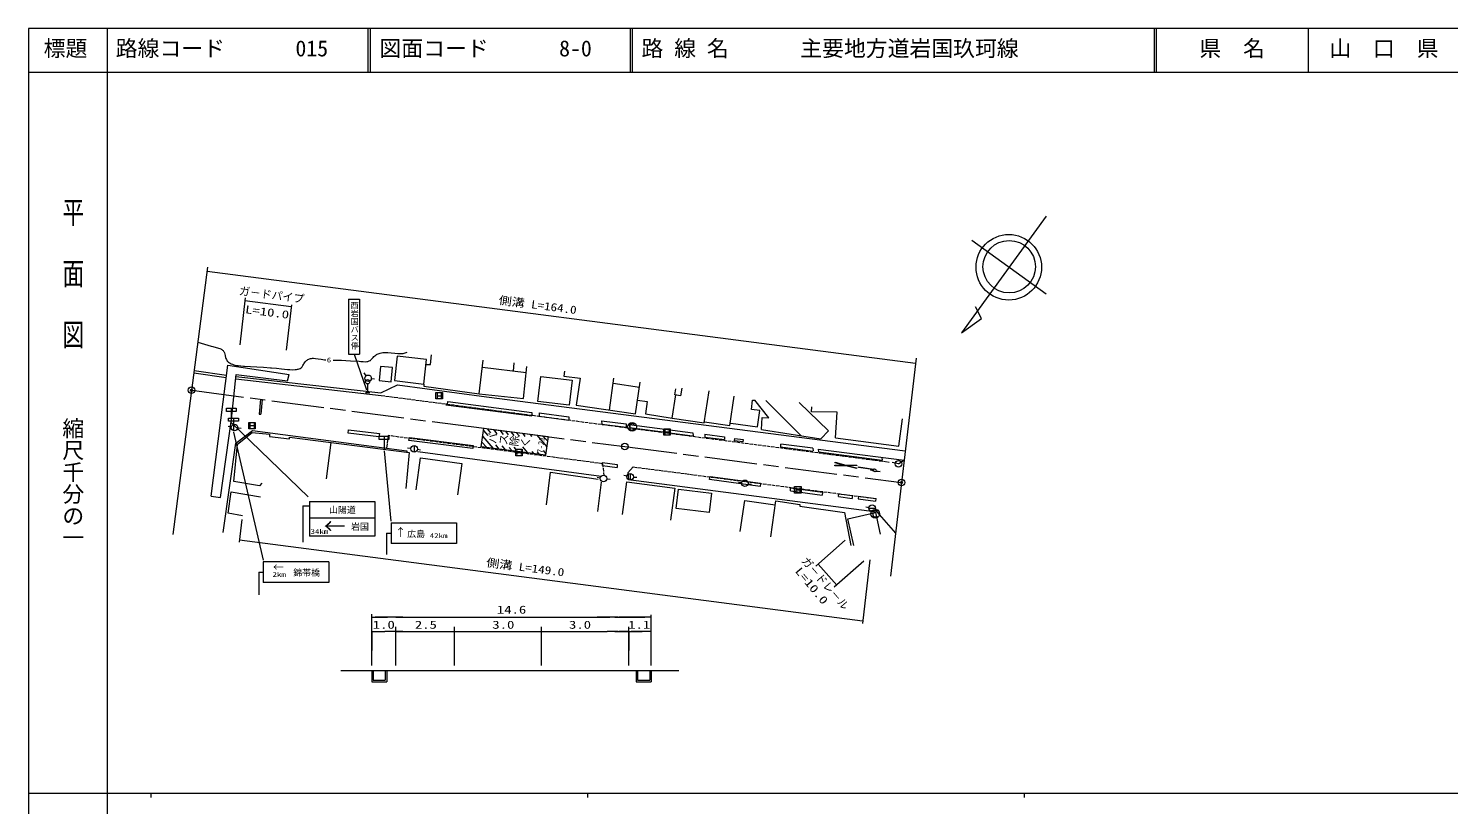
# Model space of a CAD drawing. Units: millimetres, scale not verified. Extents: x -10991 to 629009, y -27436 to 332564.
# Drawn here: x -10991 to 314193, y 154973 to 332564 of the extents above; entities that cross this region are included whole.
import ezdxf
from ezdxf.enums import TextEntityAlignment as Align

# ---------------------------------------------------------------- set-up
doc = ezdxf.new("R2010")
doc.units = ezdxf.units.MM
doc.header["$LTSCALE"] = 1000
doc.header["$PDMODE"] = 32
doc.header["$PDSIZE"] = 500
doc.linetypes.add('CHAIN', pattern=[18.5, 12, -1.5, 3.5, -1.5])
doc.linetypes.add('USER1', pattern=[1, 0.8, -0.2])
for name, color, linetype, lineweight in [('M-BGD', 7, 'Continuous', 13), ('M-BGD-CRST', 7, 'Continuous', 13), ('M-BMK-LINE', 2, 'Continuous', 13), ('M-BMK-SRVR', 3, 'Continuous', 13), ('M-OTRS', 6, 'Continuous', 13), ('M-STR-HTXT', 7, 'Continuous', 13), ('M-STR-STRC', 7, 'Continuous', 13), ('M-TTL', 2, 'Continuous', 13), ('M-TTL-BAND', 7, 'Continuous', 13), ('M-TTL-LINE', 7, 'Continuous', 13), ('M-TTL-TXT', 7, 'Continuous', 13)]:
    doc.layers.add(name, color=color, linetype=linetype, lineweight=lineweight)
doc.styles.add('@ＭＳ ゴシック', font='')
doc.styles.add('ＭＳ ゴシック', font='')
doc.styles.get('@ＭＳ ゴシック').set_extended_font_data('@MS Gothic')
doc.styles.get('ＭＳ ゴシック').set_extended_font_data('MS Gothic')

msp = doc.modelspace()

# ---------------------------------------------------------------- linework, layer by layer
at = {"layer": 'M-BGD'}
for p, q in [((73451, 257580), (72811, 251968)), ((80176, 256813), (73451, 257580)), ((81115, 255641), (81338, 257876)), ((26883, 253754), (34314, 252716)), ((26955, 254264), (34386, 253226)), ((30891, 225541), (34662, 255480)), ((34662, 255480), (48705, 253416)), ((66363, 253104), (65917, 253738)), ((69653, 255235), (69320, 251999)), ((72414, 254951), (69653, 255235)), ((72081, 251715), (72414, 254951)), ((79536, 251201), (80176, 256813)), ((80042, 255642), (81115, 255641)), ((92236, 248966), (93171, 256641)), ((92980, 255078), (102984, 253808)), ((100063, 254179), (100271, 256079)), ((102366, 247905), (103129, 255193)), ((111768, 254140), (111643, 252963)), ((35530, 243152), (36598, 253406)), ((36489, 252363), (69812, 248582)), ((36490, 252888), (69683, 249221)), ((36598, 253406), (48370, 251937)), ((48370, 251937), (48705, 253416)), ((66680, 251230), (66680, 249257)), ((67533, 252456), (68275, 252401)), ((69320, 251999), (72081, 251715)), ((69683, 249221), (73533, 251031)), ((72811, 251968), (79536, 251201)), ((73533, 251031), (93923, 248265)), ((79536, 251201), (79527, 250716)), ((79527, 250716), (92236, 248966)), ((105655, 247228), (106336, 252905)), ((106336, 252905), (113490, 252046)), ((111643, 252963), (115334, 252571)), ((113490, 252046), (112809, 246369)), ((115334, 252571), (114417, 246359)), ((122086, 245226), (123085, 252523)), ((122929, 251390), (128914, 250452)), ((128014, 244351), (129084, 251599)), ((42182, 247716), (41847, 244329)), ((42553, 247668), (42220, 244291)), ((66170, 249257), (67183, 249257)), ((82586, 248997), (82586, 248059)), ((82586, 248528), (83523, 248528)), ((83523, 248997), (83523, 248059)), ((85009, 247178), (84830, 246442)), ((85009, 247178), (104250, 244705)), ((92236, 248966), (102366, 247905)), ((93923, 248265), (189795, 235946)), ((112809, 246369), (105655, 247228)), ((128475, 247472), (130653, 247204)), ((130653, 247204), (130301, 244348)), ((136441, 243398), (137239, 248694)), ((137000, 248739), (137246, 250061)), ((138325, 248492), (137000, 248739)), ((138649, 250235), (138325, 248492)), ((143777, 242284), (144854, 249645)), ((149626, 241705), (150646, 248403)), ((154602, 245341), (154820, 247480)), ((154820, 247480), (155357, 247476)), ((158567, 243468), (155357, 247476)), ((157896, 247412), (165932, 239376)), ((35457, 245644), (35457, 242652)), ((41847, 244329), (42220, 244291)), ((84619, 246469), (104298, 243941)), ((104250, 244705), (104298, 243941)), ((105970, 244570), (105935, 243813)), ((105970, 244570), (112750, 243699)), ((114417, 246359), (128014, 244351)), ((130301, 244348), (136441, 243398)), ((156515, 245118), (154602, 245341)), ((155973, 241386), (156515, 245118)), ((172200, 240483), (165496, 246976)), ((168346, 244811), (168379, 246014)), ((174211, 244779), (168346, 244811)), ((173787, 238851), (174211, 244779)), ((32962, 225229), (35530, 243152)), ((35463, 241359), (34724, 241499)), ((35961, 243415), (35961, 240423)), ((36909, 241146), (37689, 241065)), ((39747, 242149), (39747, 241211)), ((39747, 241680), (40684, 241680)), ((40684, 242149), (40684, 241211)), ((62222, 239952), (62308, 240690)), ((62308, 240690), (69371, 239871)), ((92707, 236804), (93258, 241073)), ((93258, 241073), (107995, 239169)), ((94022, 240974), (94787, 240029)), ((95501, 240792), (96300, 239819)), ((105935, 243813), (112759, 242937)), ((112750, 243699), (112759, 242937)), ((120232, 242794), (125886, 242067)), ((120232, 242794), (120272, 242049)), ((120272, 242049), (125913, 241324)), ((125874, 242069), (125913, 241324)), ((126589, 241933), (141162, 240060)), ((126589, 241933), (126621, 241326)), ((126626, 241232), (134894, 240170)), ((134752, 240700), (134752, 239762)), ((134920, 240925), (134918, 240863)), ((135690, 240700), (135690, 239762)), ((136441, 243398), (143777, 242284)), ((143819, 242566), (149626, 241705)), ((149817, 242215), (155973, 241386)), ((156886, 240765), (157037, 243505)), ((156886, 240765), (170429, 238641)), ((157037, 243505), (158567, 243468)), ((188295, 236987), (189132, 243197)), ((33642, 217215), (36509, 237669)), ((36022, 228885), (36873, 237437)), ((36509, 237669), (40285, 240561)), ((36873, 237437), (40216, 240118)), ((40216, 240118), (44237, 239698)), ((40285, 240561), (75694, 235901)), ((44237, 239698), (44237, 239156)), ((44237, 239156), (48817, 238649)), ((48817, 238649), (48817, 239034)), ((48817, 239034), (76223, 235520)), ((58234, 237827), (57179, 229515)), ((69285, 239132), (62222, 239952)), ((69371, 239871), (69285, 239132)), ((70444, 239261), (70444, 236269)), ((76154, 238264), (76238, 238944)), ((90780, 236465), (76154, 238264)), ((76238, 238944), (90864, 237146)), ((92850, 237915), (93968, 236641)), ((93022, 239247), (95452, 236449)), ((93188, 240528), (94174, 239392)), ((96915, 240608), (97743, 239650)), ((98233, 240430), (98848, 239610)), ((99506, 240265), (100133, 239421)), ((100719, 240114), (101429, 239280)), ((102219, 239915), (102647, 239220)), ((103863, 239706), (104224, 239208)), ((105418, 239504), (107693, 236826)), ((106756, 239329), (107871, 238209)), ((107995, 239169), (107444, 234899)), ((134415, 240123), (134419, 240231)), ((134752, 240231), (135690, 240231)), ((134894, 240170), (134890, 240061)), ((134893, 240134), (135273, 240121)), ((135273, 240121), (141075, 239376)), ((135990, 240029), (135986, 239918)), ((136408, 239862), (136412, 239975)), ((141162, 240060), (141199, 239360)), ((143876, 239717), (148385, 239137)), ((143876, 239717), (143908, 239110)), ((143910, 239067), (148419, 238487)), ((148385, 239137), (148417, 238530)), ((150714, 238186), (150763, 238709)), ((152606, 238009), (150714, 238186)), ((150763, 238709), (152654, 238532)), ((152654, 238532), (152606, 238009)), ((161209, 237411), (161241, 236804)), ((161282, 237535), (168593, 236596)), ((170429, 238641), (172200, 240483)), ((173787, 238851), (188295, 236987)), ((76223, 235520), (75393, 227288)), ((75694, 235901), (75661, 235593)), ((76597, 236442), (75847, 236524)), ((77338, 237108), (77338, 235616)), ((77815, 227016), (78811, 234280)), ((78098, 236256), (78824, 236155)), ((78156, 235739), (120165, 230116)), ((78811, 234280), (88244, 232987)), ((90864, 237146), (90780, 236465)), ((107444, 234899), (92707, 236804)), ((95935, 237274), (96762, 236280)), ((97382, 237059), (98228, 236090)), ((99127, 236644), (99801, 235887)), ((100176, 236747), (100489, 236375)), ((100489, 236375), (100495, 236568)), ((100865, 236021), (100865, 235084)), ((100865, 235552), (101803, 235552)), ((100937, 235527), (100936, 235497)), ((100936, 235497), (101247, 235486)), ((101803, 236021), (101803, 235084)), ((102154, 236851), (103266, 235439)), ((102429, 236502), (102494, 236500)), ((102491, 236423), (102494, 236500)), ((104302, 235788), (104746, 235248)), ((105496, 235648), (105938, 235094)), ((106846, 236020), (107488, 235244)), ((161241, 236804), (168622, 235855)), ((168632, 236491), (168664, 235884)), ((169877, 236277), (189536, 233751)), ((169877, 236277), (169909, 235670)), ((169890, 235672), (184490, 233796)), ((184458, 234403), (184490, 233796)), ((88244, 232987), (87265, 225837)), ((107622, 223573), (108537, 231025)), ((108537, 231025), (119486, 229464)), ((120425, 232552), (120454, 233207)), ((120425, 232552), (123818, 232106)), ((120454, 233207), (123856, 232760)), ((123856, 232760), (123818, 232106)), ((126281, 230856), (127499, 232240)), ((173655, 232500), (173674, 232650)), ((176176, 232509), (173655, 232500)), ((173674, 232650), (175608, 232657)), ((173737, 233144), (173755, 233294)), ((175608, 232657), (173737, 233144)), ((173755, 233294), (176195, 232659)), ((178616, 231875), (176176, 232509)), ((176195, 232659), (178716, 232669)), ((178697, 232519), (176764, 232512)), ((176764, 232512), (178635, 232025)), ((178635, 232025), (178616, 231875)), ((178716, 232669), (178697, 232519)), ((179084, 232094), (179106, 232243)), ((182299, 231624), (179084, 232094)), ((179106, 232243), (182541, 231740)), ((182878, 231084), (181833, 231541)), ((181833, 231541), (182624, 231425)), ((182541, 231740), (182558, 231738)), ((184010, 231222), (182878, 231084)), ((183218, 231338), (184010, 231222)), ((188252, 232933), (186777, 233206)), ((188252, 232933), (189488, 233783)), ((41905, 227939), (36022, 228885)), ((42473, 228488), (41905, 227939)), ((119961, 229689), (119210, 229809)), ((120158, 228711), (119351, 222013)), ((121422, 229504), (122184, 229433)), ((125034, 221358), (126058, 228839)), ((126083, 230133), (125346, 230289)), ((126058, 228839), (137024, 227339)), ((126281, 230856), (126383, 229348)), ((126383, 229348), (183306, 221924)), ((126813, 230725), (126813, 229233)), ((127582, 229915), (128308, 229854)), ((144992, 229322), (145093, 230045)), ((156539, 227716), (144992, 229322)), ((145093, 230045), (156653, 228538)), ((152352, 228562), (151589, 228643)), ((153822, 228367), (154562, 228248)), ((156653, 228538), (156539, 227716)), ((30891, 225541), (32962, 225229)), ((34731, 221667), (35472, 226557)), ((35472, 226557), (42186, 225374)), ((137024, 227339), (136028, 220064)), ((137326, 222696), (137870, 227159)), ((137870, 227159), (145397, 226242)), ((145397, 226242), (144852, 221778)), ((151977, 217427), (153056, 224585)), ((153056, 224585), (159989, 223539)), ((158983, 216272), (160138, 224452)), ((160138, 224452), (165680, 223670)), ((163514, 226780), (163533, 227436)), ((163514, 226780), (170777, 225798)), ((163533, 227436), (170801, 226488)), ((164091, 227360), (164099, 227467)), ((164573, 227405), (164565, 227296)), ((164717, 227449), (164717, 226511)), ((164717, 226980), (165654, 226980)), ((165654, 227449), (165654, 226511)), ((165666, 227263), (165658, 227148)), ((166078, 227092), (166086, 227208)), ((170801, 226488), (170777, 225798)), ((174531, 225445), (174545, 226105)), ((174531, 225445), (177645, 225024)), ((174545, 226105), (177659, 225684)), ((177659, 225684), (177645, 225024)), ((179051, 225528), (179024, 224901)), ((179024, 224901), (183007, 224362)), ((179051, 225528), (183037, 225008)), ((183037, 225008), (183007, 224362)), ((38023, 221069), (34731, 221667)), ((144852, 221778), (137326, 222696)), ((165680, 223670), (165623, 223265)), ((165623, 223265), (175860, 221819)), ((175860, 221819), (177328, 214239)), ((176600, 220335), (182938, 221783)), ((181482, 222904), (180726, 223027)), ((181457, 222786), (182957, 222786)), ((182924, 222578), (183647, 222369)), ((182938, 221783), (184075, 216808)), ((183306, 221924), (187571, 217097)), ((177990, 214255), (176600, 220335))]:
    msp.add_line(p, q, dxfattribs=at)
at = {"layer": 'M-BGD', "linetype": 'USER1'}
for p, q in [((69812, 248582), (186090, 233357)), ((71392, 239399), (71014, 236517)), ((120445, 232970), (71392, 239399)), ((120445, 232970), (120796, 230305)), ((127499, 232240), (183112, 224988))]:
    msp.add_line(p, q, dxfattribs=at)
at = {"layer": 'M-BGD'}
for points in [[(27793, 260739), (29312, 260302), (30844, 259882), (31212, 259787), (32563, 259428), (32808, 259349), (33055, 259248), (33152, 259198), (33315, 259097), (33466, 258978), (33588, 258859), (33702, 258720), (33756, 258637), (33843, 258474), (33912, 258302), (33993, 258017), (34058, 257711), (34173, 257214), (34244, 257002), (34335, 256798), (34433, 256625), (34549, 256463), (34647, 256352), (34784, 256222), (34935, 256107), (35193, 255950), (35445, 255825), (35712, 255715), (36014, 255614), (36322, 255533), (36695, 255458), (37073, 255403), (37669, 255345), (38268, 255307), (38451, 255297), (39890, 255230), (41309, 255144), (42858, 255030), (44412, 254894), (44698, 254867), (45831, 254790), (46974, 254692), (48299, 254557), (48887, 254507), (49486, 254476), (50087, 254486), (50372, 254517), (50656, 254569), (50802, 254605), (51006, 254668), (51212, 254753), (51470, 254915), (51591, 255028), (51705, 255163), (51866, 255405), (52014, 255663), (52090, 255797), (52234, 256031), (52399, 256257), (52686, 256560), (52839, 256686), (53006, 256796), (53183, 256888), (53368, 256962), (53377, 256966), (53578, 257023), (53793, 257062), (54051, 257085), (54313, 257087), (54736, 257061), (55387, 256976), (56035, 256870), (56835, 256751), (57099, 256716)], [(58790, 256628), (60721, 256632), (61720, 256592), (62727, 256532), (64751, 256393), (65156, 256370), (65654, 256325), (66152, 256300), (66491, 256322), (66692, 256355), (66898, 256411), (67068, 256476), (67227, 256559), (67302, 256608), (67448, 256724), (67589, 256863), (67946, 257276), (68133, 257475), (68341, 257665), (68538, 257818), (68745, 257953), (68899, 258039), (69102, 258137), (69323, 258221), (69570, 258292), (69834, 258346), (70145, 258387), (70461, 258408), (71284, 258396), (72108, 258343), (72918, 258270), (73620, 258205), (73979, 258179), (74348, 258172), (74526, 258182), (74792, 258216), (75056, 258270), (75742, 258468)], [(127663, 241878), (127623, 241973), (127553, 242043), (127458, 242098), (127343, 242128), (127148, 242128), (126993, 242098), (126833, 241988), (126738, 241848), (126698, 241648), (126698, 241158), (126738, 240948), (126813, 240823), (126958, 240718), (127138, 240678), (127328, 240678), (127473, 240693), (127548, 240738), (127618, 240803), (127648, 240873)], [(183360, 221998), (183320, 222093), (183250, 222163), (183155, 222218), (183040, 222248), (182845, 222248), (182690, 222218), (182530, 222108), (182435, 221968), (182395, 221768), (182395, 221278), (182435, 221068), (182510, 220943), (182655, 220838), (182835, 220798), (183025, 220798), (183170, 220813), (183245, 220858), (183315, 220923), (183345, 220993)]]:
    msp.add_lwpolyline(points, dxfattribs=at)
for points in [[(82304, 247778), (82304, 249278), (83804, 249278), (83804, 247778)], [(34332, 245644), (36582, 245644), (36582, 244894), (34332, 244894)], [(34836, 243415), (37086, 243415), (37086, 242665), (34836, 242665)], [(39465, 240930), (39465, 242430), (40965, 242430), (40965, 240930)], [(134471, 239481), (134471, 240981), (135971, 240981), (135971, 239481)], [(69319, 239261), (71569, 239261), (71569, 238511), (69319, 238511)], [(100584, 234802), (100584, 236302), (102084, 236302), (102084, 234802)], [(164436, 226230), (164436, 227730), (165936, 227730), (165936, 226230)]]:
    msp.add_lwpolyline(points, close=True, dxfattribs=at)
for centre, radius in [((66779, 252511), 750), ((66680, 251732), 502), ((36198, 241220), 750), ((127223, 241403), 1000), ((77338, 236362), 750), ((188252, 232933), 750), ((120691, 229573), 750), ((126813, 229979), 750), ((153081, 228486), 750), ((182207, 222786), 750), ((182920, 221523), 1000)]:
    msp.add_circle(centre, radius, dxfattribs=at)
for centre, radius, start, end in [((182219, 231129), 502, 36.2708, 80.8411), ((182415, 230757), 991, 35.89605, 81.67719)]:
    msp.add_arc(centre, radius, start, end, dxfattribs=at)
at = {"layer": 'M-BGD-CRST'}
for p, q in [((67609, 186809), (67609, 198529)), ((131639, 186809), (131639, 198363)), ((67609, 197865), (71240, 197865)), ((74729, 197865), (68388, 197865)), ((73133, 197865), (82525, 197865)), ((73133, 186809), (73133, 195609)), ((82525, 197865), (90498, 197865)), ((86574, 186809), (86574, 195609)), ((89078, 197865), (122120, 197865)), ((106407, 195609), (106407, 186809)), ((124013, 197865), (119268, 197865)), ((123311, 197865), (127644, 197865)), ((124302, 197865), (124624, 197865)), ((126517, 197865), (124302, 197865)), ((131134, 197865), (124792, 197865)), ((125815, 197865), (130148, 197865)), ((126517, 190729), (126517, 195609)), ((131639, 197865), (127296, 197865)), ((67609, 194609), (70629, 194609)), ((67609, 194609), (67609, 190229)), ((74729, 194609), (70629, 194609)), ((73133, 194609), (82525, 194609)), ((82525, 194609), (90498, 194609)), ((89078, 194609), (91582, 194609)), ((91582, 194609), (106407, 194609)), ((106407, 194609), (121509, 194609)), ((124013, 194609), (121509, 194609)), ((123311, 194609), (127034, 194609)), ((126517, 194609), (124302, 194609)), ((125815, 194609), (129537, 194609)), ((126517, 186809), (126517, 194609)), ((126517, 194609), (126517, 190229)), ((131639, 194609), (127034, 194609)), ((60584, 185672), (67938, 185672)), ((67609, 185672), (131639, 185672)), ((67609, 185672), (67609, 183045)), ((67938, 185672), (67938, 183425)), ((70728, 185672), (71969, 185672)), ((70728, 185672), (70728, 183425)), ((71102, 185672), (73814, 185672)), ((71102, 185672), (72769, 185672)), ((71102, 185672), (71102, 183045)), ((121008, 185672), (128476, 185672)), ((128146, 185672), (128146, 183045)), ((128476, 185672), (128476, 183425)), ((130518, 185672), (131134, 185672)), ((131265, 185672), (132506, 185672)), ((131265, 185672), (131265, 183425)), ((131639, 185672), (133306, 185672)), ((131639, 185672), (137975, 185672)), ((131639, 185672), (131639, 183045)), ((67609, 183045), (71102, 183045)), ((67938, 183425), (70728, 183425)), ((128146, 183045), (131639, 183045)), ((128476, 183425), (131265, 183425))]:
    msp.add_line(p, q, dxfattribs=at)
at = {"layer": 'M-BMK-LINE'}
for p, q in [((30031, 277905), (22064, 216775)), ((192295, 257146), (186405, 207211))]:
    msp.add_line(p, q, dxfattribs=at)
at = {"layer": 'M-BMK-LINE', "linetype": 'CHAIN'}
for p, q in [((26394, 249767), (125561, 236888)), ((125561, 236888), (188935, 228658))]:
    msp.add_line(p, q, dxfattribs=at)
at = {"layer": 'M-BMK-SRVR'}
for p, q in [((222040, 289628), (202626, 262907)), ((222012, 271725), (205022, 284069)), ((207244, 266191), (205866, 268856)), ((202626, 262907), (207244, 266191))]:
    msp.add_line(p, q, dxfattribs=at)
for centre, radius in [((213483, 277922), 7500), ((213583, 278045), 6000), ((26364, 249771), 750), ((26364, 249771), 22.5), ((125561, 236888), 750), ((125561, 236888), 22.5), ((188935, 228658), 750), ((188935, 228658), 22.5)]:
    msp.add_circle(centre, radius, dxfattribs=at)
at = {"layer": 'M-OTRS'}
for centre, radius in [((26364, 249771), 50), ((26364, 249771), 1.5), ((188935, 228658), 50), ((188935, 228658), 1.5)]:
    msp.add_circle(centre, radius, dxfattribs=at)
for p in [(26364, 249772), (188935, 228658)]:
    msp.add_point(p, dxfattribs=at)
at = {"layer": 'M-STR-HTXT'}
for p, q in [((29918, 277043), (192157, 255973)), ((38667, 270946), (37393, 260151)), ((38589, 270290), (49168, 268917)), ((49218, 269340), (47993, 258954)), ((37864, 220185), (37257, 215034)), ((37314, 215520), (180026, 196986)), ((176034, 215499), (169273, 209526)), ((169814, 210003), (174079, 205175)), ((180299, 210671), (173539, 204698)), ((181676, 210977), (179956, 196392))]:
    msp.add_line(p, q, dxfattribs=at)
at = {"layer": 'M-STR-STRC'}
for p, q in [((62330, 270641), (62330, 258064)), ((62330, 270641), (64833, 270641)), ((64833, 270641), (64833, 258064)), ((62330, 258064), (64833, 258064)), ((63581, 258064), (66446, 249865)), ((35480, 242354), (53083, 225358)), ((35982, 240212), (42788, 210867)), ((70452, 235920), (71999, 219854)), ((51854, 223352), (51854, 215021)), ((51854, 223347), (53354, 223347)), ((53354, 224302), (68354, 224302)), ((53354, 224302), (53354, 216401)), ((68354, 224302), (68354, 216401)), ((68354, 220511), (53354, 220511)), ((72037, 219455), (87037, 219455)), ((72037, 219455), (72037, 214705)), ((87037, 219455), (87037, 214705)), ((68354, 216401), (53354, 216401)), ((71037, 217080), (71037, 212168)), ((71037, 217080), (72037, 217080)), ((87037, 214705), (72037, 214705)), ((41785, 208161), (41785, 202998)), ((41785, 208161), (42785, 208161)), ((42785, 210536), (42785, 205786)), ((57785, 210536), (42785, 210536)), ((57785, 210536), (57785, 205786)), ((57785, 205786), (42785, 205786))]:
    msp.add_line(p, q, dxfattribs=at)
at = {"layer": 'M-TTL'}
for p, q in [((-10991, 332564), (-10991, -27436)), ((629009, 332564), (-10991, 332564))]:
    msp.add_line(p, q, dxfattribs=at)
at = {"layer": 'M-TTL-BAND'}
for p, q in [((7009, 322564), (7009, -27436)), ((-10991, 157564), (528009, 157564)), ((17009, 157564), (17009, 156564)), ((117009, 157564), (117009, 156564)), ((217009, 157564), (217009, 156564))]:
    msp.add_line(p, q, dxfattribs=at)
at = {"layer": 'M-TTL-LINE'}
for p, q in [((7009, 332564), (7009, 322564)), ((66759, 332564), (66759, 322564)), ((67259, 332564), (67259, 322564)), ((126759, 332564), (126759, 322564)), ((127259, 332564), (127259, 322564)), ((246759, 332564), (246759, 322564)), ((247259, 332564), (247259, 322564)), ((282009, 332564), (282009, 322564)), ((-10991, 322564), (629009, 322564))]:
    msp.add_line(p, q, dxfattribs=at)

# ---------------------------------------------------------------- texts
at = {"layer": 'M-BGD', "style": 'ＭＳ ゴシック', "width": 1.35}
msp.add_text('6', height=1100, rotation=356.6, dxfattribs=at).set_placement((57287, 255851), align=Align.BOTTOM_LEFT)
at = {"layer": 'M-BGD'}
for s, height, rotation, style, p in [('バス除く', 1833, 353.3, '@ＭＳ ゴシック', (93893, 237430)), ('7-21', 1320, 82.6, 'ＭＳ ゴシック', (107153, 235244))]:
    msp.add_text(s, height=height, rotation=rotation, dxfattribs=dict(at, style=style)).set_placement(p, align=Align.BOTTOM_LEFT)
at = {"layer": 'M-BGD-CRST', "style": 'ＭＳ ゴシック', "width": 1.35}
for s, p in [('14.6', (96274, 198100)), ('1.0', (67859, 194650)), ('2.5', (77497, 194650)), ('3.0', (95234, 194650)), ('3.0', (112792, 194650)), ('1.1', (126352, 194650))]:
    msp.add_text(s, height=1833, rotation=0.1, dxfattribs=at).set_placement(p, align=Align.BOTTOM_LEFT)
at = {"layer": 'M-STR-HTXT', "style": 'ＭＳ ゴシック'}
for s, rotation, p in [('ガ－ドパイプ', 352.6, (37088, 271099)), ('ガ－ドレ－ル', 310.788, (165447, 210334))]:
    msp.add_text(s, height=1833, rotation=rotation, dxfattribs=at).set_placement(p, align=Align.BOTTOM_LEFT)
for s, rotation, width, p in [('側溝 L=164.0', 352.6, 1.2, (96521, 268976)), ('L=10.0', 352.6, 1.35, (38486, 266871)), ('側溝 L=149.0', 352.6, 1.2, (93683, 208949)), ('L=10.0', 309.546, 1.35, (164011, 208001))]:
    msp.add_text(s, height=1833, rotation=rotation, dxfattribs=dict(at, width=width)).set_placement(p, align=Align.BOTTOM_LEFT)
at = {"layer": 'M-STR-STRC', "style": '@ＭＳ ゴシック'}
msp.add_text('西岩国バス停', height=1320, rotation=270.1, dxfattribs=at).set_placement((62619, 270160), align=Align.BOTTOM_LEFT)
at = {"layer": 'M-STR-STRC', "style": 'ＭＳ ゴシック'}
for s, height, p in [('山陽道', 1466, (57813, 221214)), ('←', 3666, (56653, 215708)), ('岩国', 1466, (62882, 217380)), ('↑', 1833, (72981, 215859)), ('広島', 1466, (75729, 215722)), ('←', 1833, (45004, 207835)), ('錦帯橋', 1466, (49631, 206853))]:
    msp.add_text(s, height=height, dxfattribs=at).set_placement(p, align=Align.BOTTOM_LEFT)
at = {"layer": 'M-STR-STRC', "style": 'ＭＳ ゴシック', "width": 1.35}
for s, p in [('34km', (53617, 216571)), ('42km', (80911, 215621)), ('2km', (44920, 206747))]:
    msp.add_text(s, height=1100, dxfattribs=at).set_placement(p, align=Align.BOTTOM_LEFT)
at = {"layer": 'M-TTL-BAND', "style": '@ＭＳ ゴシック', "width": 1.4}
msp.add_text('平  面  図', height=3666, rotation=270, dxfattribs=at).set_placement((-3714, 294039), align=Align.BOTTOM_LEFT)
at = {"layer": 'M-TTL-BAND', "style": '@ＭＳ ゴシック'}
msp.add_text('縮尺千分の一', height=3666, rotation=270, dxfattribs=at).set_placement((-3714, 243594), align=Align.BOTTOM_LEFT)
at = {"layer": 'M-TTL-TXT', "style": 'ＭＳ ゴシック'}
for s, p in [('標題', (-7491, 325064)), ('路線コード', (9009, 325064)), ('015', (50151, 325064)), ('図面コード', (69388, 325064)), ('8-0', (110530, 325064)), ('路 線 名', (129388, 325064)), ('主要地方道岩国玖珂線', (165743, 325064)), ('県\u3000名', (257134, 325064)), ('山\u3000口\u3000県', (286884, 325064))]:
    msp.add_text(s, height=3666, dxfattribs=at).set_placement(p, align=Align.BOTTOM_LEFT)

doc.saveas('drawing.dxf')
